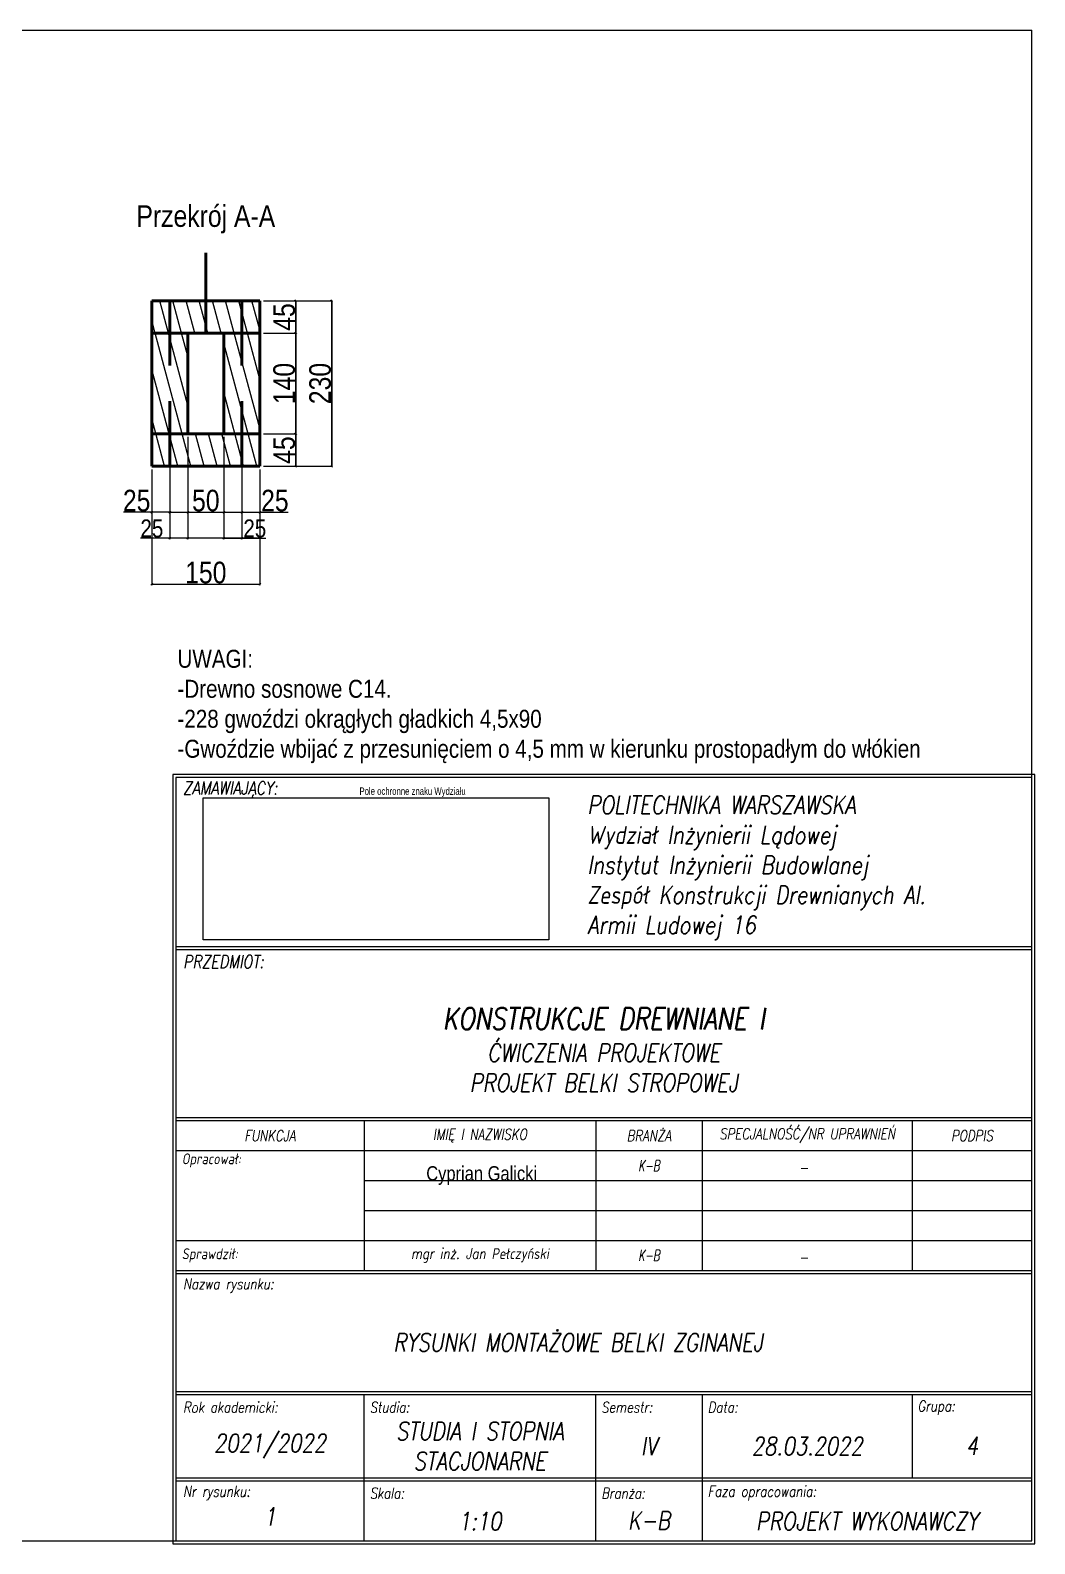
# Model space of a CAD drawing. Header units: millimetres. Extents: x 2253 to 9441, y 1251 to 3355.
# Drawn here: x 8044 to 9441, y 1251 to 3355 of the extents above; entities that cross this region are included whole.
import ezdxf
from ezdxf.enums import TextEntityAlignment as Align

# ---------------------------------------------------------------- set-up
doc = ezdxf.new("R2010")
doc.units = ezdxf.units.MM
doc.layers.get('0').update_dxf_attribs({"lineweight": 50})
doc.layers.add('pogrubiona', color=7, linetype='Continuous', lineweight=50)
doc.layers.add('wymiary', color=7, linetype='Continuous', lineweight=25)
doc.styles.add('Annotative', font='arial.ttf')
doc.styles.add('SIMPLEX', font='simplex.shx', dxfattribs={"width": 0.8, "oblique": 10})
doc.styles.add('Wymiary', font='ARIALN.TTF', dxfattribs={"height": 25})
doc.dimstyles.new('Wymiary', dxfattribs={"dimtxt": 30, "dimasz": 2.5, "dimexe": 1.25, "dimexo": 5, "dimgap": 0.6325, "dimtad": 1, "dimtxsty": 'Wymiary', "dimblk": 'OBLIQUE', "dimcen": 0, "dimclrt": 256, "dimadec": 0, "dimazin": 0, "dimtfac": 1, "dimtmove": 0, "dimatfit": 3, "dimldrblk": 'OBLIQUE', "dimfxl": 1, "dimarcsym": 0})

# ---------------------------------------------------------------- blocks, each defined once
blk = doc.blocks.new('_Oblique')
at = {"color": 0, "linetype": 'ByBlock', "lineweight": -2}
blk.add_line((-0.5, -0.5), (0.5, 0.5), dxfattribs=at)
blk = doc.blocks.new('*D48')
at = {"layer": 'Defpoints', "color": 0, "transparency": 16777216}
for p in [(8213.3, 2749.7), (8238.3, 2749.7), (8238.3, 2685.2)]:
    blk.add_point(p, dxfattribs=at)
at = {"layer": 'wymiary', "color": 0, "lineweight": -2, "transparency": 16777216}
for p, q in [((8213.3, 2744.7), (8213.3, 2683.9)), ((8238.3, 2744.7), (8238.3, 2683.9))]:
    blk.add_line(p, q, dxfattribs=at)
at = {"layer": 'wymiary', "color": 0, "linetype": 'Continuous', "lineweight": -2, "transparency": 16777216}
for p, q in [((8213.3, 2685.2), (8173.7, 2685.2)), ((8238.3, 2685.2), (8213.3, 2685.2))]:
    blk.add_line(p, q, dxfattribs=at)
at = {"layer": 'wymiary', "color": 0, "lineweight": -2, "transparency": 16777216, "xscale": 2.5, "yscale": 2.5, "zscale": 2.5, "rotation": 180}
blk.add_blockref('_Oblique', (8213.3, 2685.2), dxfattribs=at)
at = {"layer": 'wymiary', "color": 0, "lineweight": -2, "transparency": 16777216, "xscale": 2.5, "yscale": 2.5, "zscale": 2.5}
blk.add_blockref('_Oblique', (8238.3, 2685.2), dxfattribs=at)
at = {"layer": 'wymiary', "transparency": 16777216, "insert": (8192.2, 2701.1), "char_height": 30, "attachment_point": 5, "style": 'Wymiary'}
blk.add_mtext('25', dxfattribs=at)
blk = doc.blocks.new('*D51')
at = {"layer": 'Defpoints', "color": 0, "transparency": 16777216}
for p in [(8263.3, 2794.7), (8313.3, 2794.7), (8313.3, 2685.2)]:
    blk.add_point(p, dxfattribs=at)
at = {"layer": 'wymiary', "color": 0, "lineweight": -2, "transparency": 16777216}
for p, q in [((8263.3, 2789.7), (8263.3, 2683.9)), ((8313.3, 2789.7), (8313.3, 2683.9))]:
    blk.add_line(p, q, dxfattribs=at)
at = {"layer": 'wymiary', "color": 0, "linetype": 'Continuous', "lineweight": -2, "transparency": 16777216}
blk.add_line((8263.3, 2685.2), (8313.3, 2685.2), dxfattribs=at)
at = {"layer": 'wymiary', "color": 0, "lineweight": -2, "transparency": 16777216, "xscale": 2.5, "yscale": 2.5, "zscale": 2.5, "rotation": 180}
blk.add_blockref('_Oblique', (8263.3, 2685.2), dxfattribs=at)
at = {"layer": 'wymiary', "color": 0, "lineweight": -2, "transparency": 16777216, "xscale": 2.5, "yscale": 2.5, "zscale": 2.5}
blk.add_blockref('_Oblique', (8313.3, 2685.2), dxfattribs=at)
at = {"layer": 'wymiary', "transparency": 16777216, "insert": (8288.3, 2701.1), "char_height": 30, "attachment_point": 5, "style": 'Wymiary'}
blk.add_mtext('50', dxfattribs=at)
blk = doc.blocks.new('*D53')
at = {"layer": 'Defpoints', "color": 0, "transparency": 16777216}
for p in [(8338.3, 2749.7), (8363.3, 2749.7), (8363.3, 2685.2)]:
    blk.add_point(p, dxfattribs=at)
at = {"layer": 'wymiary', "color": 0, "lineweight": -2, "transparency": 16777216}
for p, q in [((8338.3, 2744.7), (8338.3, 2683.9)), ((8363.3, 2744.7), (8363.3, 2683.9))]:
    blk.add_line(p, q, dxfattribs=at)
at = {"layer": 'wymiary', "color": 0, "linetype": 'Continuous', "lineweight": -2, "transparency": 16777216}
for p, q in [((8338.3, 2685.2), (8363.3, 2685.2)), ((8363.3, 2685.2), (8402.9, 2685.2))]:
    blk.add_line(p, q, dxfattribs=at)
at = {"layer": 'wymiary', "color": 0, "lineweight": -2, "transparency": 16777216, "xscale": 2.5, "yscale": 2.5, "zscale": 2.5, "rotation": 180}
blk.add_blockref('_Oblique', (8338.3, 2685.2), dxfattribs=at)
at = {"layer": 'wymiary', "color": 0, "lineweight": -2, "transparency": 16777216, "xscale": 2.5, "yscale": 2.5, "zscale": 2.5}
blk.add_blockref('_Oblique', (8363.3, 2685.2), dxfattribs=at)
at = {"layer": 'wymiary', "transparency": 16777216, "insert": (8384.3, 2701.1), "char_height": 30, "attachment_point": 5, "style": 'Wymiary'}
blk.add_mtext('25', dxfattribs=at)
blk = doc.blocks.new('*D57')
at = {"layer": 'Defpoints', "color": 0, "transparency": 16777216}
for p in [(8213.3, 2749.7), (8363.3, 2749.7), (8363.3, 2585.2)]:
    blk.add_point(p, dxfattribs=at)
at = {"layer": 'wymiary', "color": 0, "lineweight": -2, "transparency": 16777216}
for p, q in [((8213.3, 2744.7), (8213.3, 2583.9)), ((8363.3, 2744.7), (8363.3, 2583.9))]:
    blk.add_line(p, q, dxfattribs=at)
at = {"layer": 'wymiary', "color": 0, "linetype": 'Continuous', "lineweight": -2, "transparency": 16777216}
blk.add_line((8213.3, 2585.2), (8363.3, 2585.2), dxfattribs=at)
at = {"layer": 'wymiary', "color": 0, "lineweight": -2, "transparency": 16777216, "xscale": 2.5, "yscale": 2.5, "zscale": 2.5, "rotation": 180}
blk.add_blockref('_Oblique', (8213.3, 2585.2), dxfattribs=at)
at = {"layer": 'wymiary', "color": 0, "lineweight": -2, "transparency": 16777216, "xscale": 2.5, "yscale": 2.5, "zscale": 2.5}
blk.add_blockref('_Oblique', (8363.3, 2585.2), dxfattribs=at)
at = {"layer": 'wymiary', "transparency": 16777216, "insert": (8288.3, 2601.1), "char_height": 30, "attachment_point": 5, "style": 'Wymiary'}
blk.add_mtext('150', dxfattribs=at)
blk = doc.blocks.new('*D58')
at = {"layer": 'Defpoints', "color": 0, "transparency": 16777216}
for p in [(8363.3, 2979), (8363.3, 2934), (8413.3, 2934)]:
    blk.add_point(p, dxfattribs=at)
at = {"layer": 'wymiary', "color": 0, "lineweight": -2, "transparency": 16777216}
for p, q in [((8368.3, 2979), (8414.5, 2979)), ((8368.3, 2934), (8414.5, 2934))]:
    blk.add_line(p, q, dxfattribs=at)
at = {"layer": 'wymiary', "color": 0, "linetype": 'Continuous', "lineweight": -2, "transparency": 16777216}
blk.add_line((8413.3, 2979), (8413.3, 2934), dxfattribs=at)
at = {"layer": 'wymiary', "color": 0, "lineweight": -2, "transparency": 16777216, "xscale": 2.5, "yscale": 2.5, "zscale": 2.5}
for p, rotation in [((8413.3, 2979), 90), ((8413.3, 2934), 270)]:
    blk.add_blockref('_Oblique', p, dxfattribs=dict(at, rotation=rotation))
at = {"layer": 'wymiary', "transparency": 16777216, "insert": (8397.4, 2956.5), "char_height": 30, "attachment_point": 5, "rotation": 90, "style": 'Wymiary'}
blk.add_mtext('45', dxfattribs=at)
blk = doc.blocks.new('*D60')
at = {"layer": 'Defpoints', "color": 0, "transparency": 16777216}
for p in [(8363.3, 2934), (8363.3, 2794), (8413.3, 2794)]:
    blk.add_point(p, dxfattribs=at)
at = {"layer": 'wymiary', "color": 0, "lineweight": -2, "transparency": 16777216}
for p, q in [((8368.3, 2934), (8414.5, 2934)), ((8368.3, 2794), (8414.5, 2794))]:
    blk.add_line(p, q, dxfattribs=at)
at = {"layer": 'wymiary', "color": 0, "linetype": 'Continuous', "lineweight": -2, "transparency": 16777216}
blk.add_line((8413.3, 2934), (8413.3, 2794), dxfattribs=at)
at = {"layer": 'wymiary', "color": 0, "lineweight": -2, "transparency": 16777216, "xscale": 2.5, "yscale": 2.5, "zscale": 2.5}
for p, rotation in [((8413.3, 2934), 90), ((8413.3, 2794), 270)]:
    blk.add_blockref('_Oblique', p, dxfattribs=dict(at, rotation=rotation))
at = {"layer": 'wymiary', "transparency": 16777216, "insert": (8397.3, 2864), "char_height": 30, "attachment_point": 5, "rotation": 90, "style": 'Wymiary'}
blk.add_mtext('140', dxfattribs=at)
blk = doc.blocks.new('*D61')
at = {"layer": 'Defpoints', "color": 0, "transparency": 16777216}
for p in [(8363.3, 2794), (8363.3, 2749), (8413.3, 2749)]:
    blk.add_point(p, dxfattribs=at)
at = {"layer": 'wymiary', "color": 0, "lineweight": -2, "transparency": 16777216}
for p, q in [((8368.3, 2794), (8414.5, 2794)), ((8368.3, 2749), (8414.5, 2749))]:
    blk.add_line(p, q, dxfattribs=at)
at = {"layer": 'wymiary', "color": 0, "linetype": 'Continuous', "lineweight": -2, "transparency": 16777216}
blk.add_line((8413.3, 2794), (8413.3, 2749), dxfattribs=at)
at = {"layer": 'wymiary', "color": 0, "lineweight": -2, "transparency": 16777216, "xscale": 2.5, "yscale": 2.5, "zscale": 2.5}
for p, rotation in [((8413.3, 2794), 90), ((8413.3, 2749), 270)]:
    blk.add_blockref('_Oblique', p, dxfattribs=dict(at, rotation=rotation))
at = {"layer": 'wymiary', "transparency": 16777216, "insert": (8397.4, 2771.5), "char_height": 30, "attachment_point": 5, "rotation": 90, "style": 'Wymiary'}
blk.add_mtext('45', dxfattribs=at)
blk = doc.blocks.new('*D62')
at = {"layer": 'Defpoints', "color": 0, "transparency": 16777216}
for p in [(8363.3, 2979), (8363.3, 2749), (8463.3, 2749)]:
    blk.add_point(p, dxfattribs=at)
at = {"layer": 'wymiary', "color": 0, "lineweight": -2, "transparency": 16777216}
for p, q in [((8368.3, 2979), (8464.5, 2979)), ((8368.3, 2749), (8464.5, 2749))]:
    blk.add_line(p, q, dxfattribs=at)
at = {"layer": 'wymiary', "color": 0, "linetype": 'Continuous', "lineweight": -2, "transparency": 16777216}
blk.add_line((8463.3, 2979), (8463.3, 2749), dxfattribs=at)
at = {"layer": 'wymiary', "color": 0, "lineweight": -2, "transparency": 16777216, "xscale": 2.5, "yscale": 2.5, "zscale": 2.5}
for p, rotation in [((8463.3, 2979), 90), ((8463.3, 2749), 270)]:
    blk.add_blockref('_Oblique', p, dxfattribs=dict(at, rotation=rotation))
at = {"layer": 'wymiary', "transparency": 16777216, "insert": (8447.3, 2864), "char_height": 30, "attachment_point": 5, "rotation": 90, "style": 'Wymiary'}
blk.add_mtext('230', dxfattribs=at)
blk = doc.blocks.new('Tabelka')
at = {"color": 7}
for p, q in [((0, 106.95), (-119.81, 106.95)), ((-119.81, 106.95), (-119.81, 0)), ((0, 0), (0, 106.95)), ((-119.81, 0), (0, 0))]:
    blk.add_line(p, q, dxfattribs=at)
for p, q in [((-0.42, 106.53), (-119.38, 106.53)), ((-119.38, 106.53), (-119.38, 0.42)), ((-0.42, 0.42), (-0.42, 106.53)), ((-119.38, 83.03), (-0.42, 83.03)), ((-119.38, 82.61), (-0.42, 82.61)), ((-119.38, 59.24), (-0.42, 59.24)), ((-119.38, 58.82), (-0.42, 58.82)), ((-93.21, 58.82), (-93.21, 38)), ((-61.02, 58.82), (-61.02, 38)), ((-46.22, 58.82), (-46.22, 38)), ((-17.02, 58.82), (-17.02, 38)), ((-119.38, 54.64), (-0.42, 54.64)), ((-119.38, 54.64), (-0.43, 54.64)), ((-93.21, 50.48), (-0.43, 50.48)), ((-93.21, 46.31), (-0.43, 46.31)), ((-119.38, 42.15), (-0.43, 42.15)), ((-119.38, 38), (-0.42, 38)), ((-119.38, 37.58), (-0.42, 37.58)), ((-0.42, 21.12), (-119.38, 21.12)), ((-0.42, 20.69), (-119.38, 20.69)), ((-17.02, 20.69), (-17.02, 9.18)), ((-119.38, 9.18), (-0.42, 9.18)), ((-119.38, 8.75), (-0.42, 8.75)), ((-119.38, 8.75), (-0.42, 8.75)), ((-119.38, 0.42), (-0.42, 0.42))]:
    blk.add_line(p, q)
for points in [[(-93.21, 0.42), (-93.21, 20.69)], [(-61.02, 0.42), (-61.02, 20.69)], [(-46.22, 20.69), (-46.22, 0.42)]]:
    blk.add_lwpolyline(points)
at = {"layer": 'Defpoints', "ltscale": 0.1}
blk.add_lwpolyline([(-115.57, 103.7), (-67.55, 103.7), (-67.55, 83.93), (-115.57, 83.93)], close=True, dxfattribs=at)
at = {"ltscale": 0.1, "style": 'Wymiary'}
blk.add_text('Cyprian Galicki', height=2, dxfattribs=at).set_placement((-84.58, 50.48))
at = {"color": 7, "attachment_point": 5, "line_spacing_factor": 0.722892, "style": 'SIMPLEX'}
for s, insert, char_height, width in [('\\pxql; ZAMAWIAJĄCY:', (-100.8, 104.82), 1.8, 37.165), ('\\pxql; PRZEDMIOT:', (-101.86, 80.9), 1.8, 35.0412), ('\\pxql; Opracował:', (-106.3, 53.28), 1.5, 26.1691), ('\\pxql; Sprawdził:', (-106.3, 40.08), 1.5, 26.1701)]:
    blk.add_mtext(s, dxfattribs=dict(at, insert=insert, char_height=char_height, width=width))
at = {"color": 7, "attachment_point": 5, "rotation": 0.0001, "line_spacing_factor": 0.722892, "style": 'SIMPLEX'}
for s, insert, char_height, width in [('\\pxsm1,ql;POLITECHNIKA WARSZAWSKA\\PWydział Inżynierii Lądowej\\PInstytut Inżynierii Budowlanej Zespół Konstrukcji Drewnianych Al. Armii Ludowej 16', (-35.78, 93.95), 2.5, 52.7832), ('\\pxqc;FUNKCJA', (-106.3, 56.73), 1.5, 26.1689), ('\\pxqc;IMIĘ I NAZWISKO', (-77.12, 56.73), 1.5, 26.1689), ('\\pxqc;BRANŻA', (-53.62, 56.73), 1.5, 14.8069), ('\\pxqc;SPECJALNOŚĆ/NR UPRAWNIEŃ', (-31.62, 56.73), 1.5, 29.1951), ('\\pxqc;PODPIS', (-8.72, 56.73), 1.5, 16.5978), ('\\pxqc;{\\W0.675;K-B}', (-53.62, 52.56), 1.5, 14.8069), ('\\pxt8;mgr inż. Jan Pełczyński', (-77.12, 40.08), 1.5, 32.1872), ('\\pxqc;{\\W0.675;K-B}', (-53.62, 40.09), 1.5, 14.8069), ('\\pxsm1;STUDIA I STOPNIA\\P\\ps*;STACJONARNE', (-77.12, 13.57), 2.5, 32.1872), ('2021/2022', (-106.3, 13.57), 2.5, 26.1689), ('IV', (-53.62, 13.57), 2.5, 14.8069), ('28.03.2022', (-31.62, 13.57), 2.5, 29.1951), ('1', (-106.3, 3.77), 2.5, 26.1689), ('1:10', (-77.12, 3.13), 2.5, 32.1872), ('K-B', (-53.62, 3.23), 2.5, 14.8069), ('PROJEKT WYKONAWCZY', (-23.32, 3.14), 2.5, 45.7929)]:
    blk.add_mtext(s, dxfattribs=dict(at, insert=insert, char_height=char_height, width=width))
at = {"attachment_point": 5, "style": 'SIMPLEX'}
for s, insert, char_height, width in [('{\\H1.3333x;KONSTRUKCJE DREWNIANE I\\P\\H0.83331x;ĆWICZENIA PROJEKTOWE\\PPROJEKT BELKI STROPOWEJ}', (-59.9, 68.66), 2.25, 118.956), ('RYSUNKI MONTAŻOWE BELKI ZGINANEJ', (-63.47, 27.99), 2.5, 111.8184)]:
    blk.add_mtext(s, dxfattribs=dict(at, insert=insert, char_height=char_height, width=width))
at = {"color": 7, "char_height": 1.5, "attachment_point": 5, "rotation": 0.0001, "line_spacing_factor": 0.722892, "style": 'SIMPLEX'}
for insert in [(-32.13, 52.27), (-32.13, 39.78)]:
    blk.add_mtext('-', dxfattribs=dict(at, insert=insert))
at = {"color": 7, "char_height": 1.5, "line_spacing_factor": 0.722892, "style": 'SIMPLEX'}
for s, insert, attachment_point in [('Nazwa rysunku:', (-118.38, 35.87), 4), ('Rok akademicki:', (-118.38, 18.97), 4), ('Studia:', (-92.43, 18.97), 4), ('Semestr:', (-60.25, 18.97), 4), ('Data:', (-45.44, 18.97), 4), ('Grupa:', (-13.69, 18.9), 5), ('Nr rysunku:', (-118.38, 7.04), 4), ('Skala:', (-92.43, 7.03), 4), ('Branża:', (-60.25, 7.03), 4), ('Faza opracowania:', (-45.44, 7.03), 4)]:
    blk.add_mtext(s, dxfattribs=dict(at, insert=insert, attachment_point=attachment_point))
at = {"insert": (-8.72, 13.62), "char_height": 2.5, "width": 16.5978, "attachment_point": 5, "line_spacing_factor": 0.722892, "style": 'SIMPLEX'}
blk.add_mtext('4', dxfattribs=at)
at = {"layer": 'Defpoints', "ltscale": 0.1, "style": 'Annotative', "width": 0.75}
blk.add_text('Pole ochronne znaku Wydziału', height=1.0263, dxfattribs=at).set_placement((-93.86, 104.1))
blk = doc.blocks.new('*D78')
at = {"layer": 'Defpoints', "color": 0, "ltscale": 10, "transparency": 16777216}
for p in [(8238.3, 2794), (8263.3, 2794), (8263.3, 2649)]:
    blk.add_point(p, dxfattribs=at)
at = {"layer": 'wymiary', "color": 0, "lineweight": -2, "ltscale": 10, "transparency": 16777216}
for p, q in [((8238.3, 2789), (8238.3, 2647.8)), ((8263.3, 2789), (8263.3, 2647.8))]:
    blk.add_line(p, q, dxfattribs=at)
at = {"layer": 'wymiary', "color": 0, "linetype": 'Continuous', "lineweight": -2, "ltscale": 10, "transparency": 16777216}
for p, q in [((8238.3, 2649), (8197.7, 2649)), ((8263.3, 2649), (8238.3, 2649))]:
    blk.add_line(p, q, dxfattribs=at)
at = {"layer": 'wymiary', "color": 0, "lineweight": -2, "ltscale": 10, "transparency": 16777216, "xscale": 2.5, "yscale": 2.5, "zscale": 2.5, "rotation": 180}
blk.add_blockref('_Oblique', (8238.3, 2649), dxfattribs=at)
at = {"layer": 'wymiary', "color": 0, "lineweight": -2, "ltscale": 10, "transparency": 16777216, "xscale": 2.5, "yscale": 2.5, "zscale": 2.5}
blk.add_blockref('_Oblique', (8263.3, 2649), dxfattribs=at)
at = {"layer": 'wymiary', "ltscale": 10, "transparency": 16777216, "insert": (8213.3, 2662.4), "char_height": 25, "attachment_point": 5, "style": 'Wymiary'}
blk.add_mtext('25', dxfattribs=at)
blk = doc.blocks.new('*D79')
at = {"layer": 'Defpoints', "color": 0, "ltscale": 10, "transparency": 16777216}
for p in [(8313.3, 2794), (8338.3, 2794), (8338.3, 2649)]:
    blk.add_point(p, dxfattribs=at)
at = {"layer": 'wymiary', "color": 0, "lineweight": -2, "ltscale": 10, "transparency": 16777216}
for p, q in [((8313.3, 2789), (8313.3, 2647.8)), ((8338.3, 2789), (8338.3, 2647.8))]:
    blk.add_line(p, q, dxfattribs=at)
at = {"layer": 'wymiary', "color": 0, "linetype": 'Continuous', "lineweight": -2, "ltscale": 10, "transparency": 16777216}
for p, q in [((8313.3, 2649), (8338.3, 2649)), ((8338.3, 2649), (8371.9, 2649))]:
    blk.add_line(p, q, dxfattribs=at)
at = {"layer": 'wymiary', "color": 0, "lineweight": -2, "ltscale": 10, "transparency": 16777216, "xscale": 2.5, "yscale": 2.5, "zscale": 2.5, "rotation": 180}
blk.add_blockref('_Oblique', (8313.3, 2649), dxfattribs=at)
at = {"layer": 'wymiary', "color": 0, "lineweight": -2, "ltscale": 10, "transparency": 16777216, "xscale": 2.5, "yscale": 2.5, "zscale": 2.5}
blk.add_blockref('_Oblique', (8338.3, 2649), dxfattribs=at)
at = {"layer": 'wymiary', "ltscale": 10, "transparency": 16777216, "insert": (8356.4, 2662.4), "char_height": 25, "attachment_point": 5, "style": 'Wymiary'}
blk.add_mtext('25', dxfattribs=at)

msp = doc.modelspace()

# ---------------------------------------------------------------- hatches: boundary and pattern name
at = {"layer": 'wymiary', "transparency": 33554620}
h = msp.add_hatch(dxfattribs=at)
h.set_pattern_fill('JIS_WOOD', color=256, scale=25, angle=60)
h.paths.add_polyline_path([(8238.291, 2979.036), (8213.291, 2979.036), (8213.291, 2934.036), (8238.291, 2934.036)])
h.paths.add_polyline_path([(8338.291, 2979.036), (8238.291, 2979.036), (8238.291, 2934.036), (8338.291, 2934.036)])
h.paths.add_polyline_path([(8363.291, 2979.036), (8338.291, 2979.036), (8338.291, 2934.036), (8363.291, 2934.036)])
h = msp.add_hatch(dxfattribs=at)
h.set_pattern_fill('JIS_WOOD', color=256, scale=25, angle=60)
h.paths.add_polyline_path([(8263.291, 2934.036), (8213.291, 2934.036), (8213.291, 2794.036), (8263.291, 2794.036)])
h.paths.add_polyline_path([(8363.291, 2934.036), (8313.291, 2934.036), (8313.291, 2794.036), (8363.291, 2794.036)])
h.paths.add_polyline_path([(8313.291, 2794.036), (8213.291, 2794.036), (8213.291, 2749.036), (8363.291, 2749.036), (8363.291, 2794.036)])

# ---------------------------------------------------------------- linework, layer by layer
for p, q in [((8288.291, 2934.036), (8288.291, 3045.583)), ((8213.291, 2749.036), (8213.291, 2979.036)), ((8213.291, 2979.036), (8363.291, 2979.036)), ((8238.291, 2889.036), (8238.291, 2979.036)), ((8338.291, 2889.036), (8338.291, 2979.036)), ((8363.291, 2934.036), (8363.291, 2979.036)), ((8363.291, 2934.036), (8213.291, 2934.036)), ((8263.291, 2934.036), (8263.291, 2794.036)), ((8313.291, 2794.036), (8313.291, 2934.036)), ((8363.291, 2794.036), (8363.291, 2934.036)), ((8238.291, 2749.654), (8238.291, 2839.654)), ((8338.291, 2749.654), (8338.291, 2839.654)), ((8213.291, 2794.036), (8363.291, 2794.036)), ((8363.291, 2749.036), (8363.291, 2794.036)), ((8363.291, 2749.036), (8213.291, 2749.036))]:
    msp.add_line(p, q)
at = {"layer": 'pogrubiona'}
for p, q in [((8363.291, 2979.036), (8213.291, 2979.036)), ((8313.291, 2934.036), (8313.291, 2794.654))]:
    msp.add_line(p, q, dxfattribs=at)
at = {"layer": 'wymiary'}
for p, q in [((6466.698, 3355.067), (9436.698, 3355.067)), ((9436.698, 1255.067), (9436.698, 3355.067)), ((8413.291, 2749.654), (8413.291, 2979.036)), ((8463.291, 2749.654), (8463.291, 2979.036)), ((8363.291, 2649.036), (8213.291, 2649.036)), ((6466.698, 1255.067), (9436.698, 1255.067))]:
    msp.add_line(p, q, dxfattribs=at)
at = {"layer": 'wymiary', "ltscale": 10}
msp.add_line((8238.291, 2685.15), (8338.291, 2685.15), dxfattribs=at)

# ---------------------------------------------------------------- block references
at = {"layer": 'wymiary', "xscale": 10, "yscale": 10, "zscale": 10}
msp.add_blockref('Tabelka', (9440.522, 1251.243), dxfattribs=at)

# ---------------------------------------------------------------- texts
at = {"layer": 'wymiary', "style": 'Wymiary'}
msp.add_text('Przekrój A-A', height=30, dxfattribs=at).set_placement((8288.291, 3081.76), align=Align.CENTER)
at = {"layer": 'wymiary', "insert": (8248.927, 2493.836), "char_height": 25, "attachment_point": 1, "style": 'Wymiary'}
msp.add_mtext_dynamic_manual_height_columns('UWAGI:\\P-Drewno sosnowe C14.\\P-228 gwoździ okrągłych gładkich 4,5x90\\P-Gwoździe wbijać z przesunięciem o 4,5 mm w kierunku prostopadłym do włókien', width=1284.2459, gutter_width=150, heights=[0], dxfattribs=at)

# ---------------------------------------------------------------- dimensions: what is measured, and where the dimension line sits
at = {"layer": 'wymiary'}
for base, p1, p2, picture, middle in [((8413.291, 2934.036), (8363.291, 2979.036), (8363.291, 2934.036), '*D58', (8397.402, 2956.536)), ((8463.291, 2749.036), (8363.291, 2979.036), (8363.291, 2749.036), '*D62', (8447.341, 2864.036)), ((8413.291, 2794.036), (8363.291, 2934.036), (8363.291, 2794.036), '*D60', (8397.341, 2864.036)), ((8413.291, 2749.036), (8363.291, 2794.036), (8363.291, 2749.036), '*D61', (8397.402, 2771.536))]:
    dim = msp.add_linear_dim(base=base, p1=p1, p2=p2, angle=90, dimstyle='Wymiary', dxfattribs=at)
    dim.commit()
    dim.dimension.update_dxf_attribs({"geometry": picture, "text_midpoint": middle})
at = {"layer": 'wymiary', "ltscale": 10}
dim = msp.add_linear_dim(base=(8263.291, 2649.036), p1=(8238.291, 2794.036), p2=(8263.291, 2794.036), dimstyle='Wymiary', dxfattribs=at)
dim.commit()
dim.dimension.update_dxf_attribs({"geometry": '*D78', "text_midpoint": (8213.291, 2649.036), "dimtype": 160})
at = {"layer": 'wymiary'}
dim = msp.add_linear_dim(base=(8313.291, 2685.15), p1=(8263.291, 2794.654), p2=(8313.291, 2794.654), dimstyle='Wymiary', override={"dimtxt": 20}, dxfattribs=at)
dim.commit()
dim.dimension.update_dxf_attribs({"geometry": '*D51', "text_midpoint": (8288.291, 2701.1)})
at = {"layer": 'wymiary', "ltscale": 10}
dim = msp.add_linear_dim(base=(8338.291, 2649.036), p1=(8313.291, 2794.036), p2=(8338.291, 2794.036), dimstyle='Wymiary', dxfattribs=at)
dim.commit()
dim.dimension.update_dxf_attribs({"geometry": '*D79', "text_midpoint": (8356.353, 2662.433)})
at = {"layer": 'wymiary'}
for base, p1, p2, picture, middle in [((8238.291, 2685.15), (8213.291, 2749.654), (8238.291, 2749.654), '*D48', (8192.242, 2685.15)), ((8363.291, 2685.15), (8338.291, 2749.654), (8363.291, 2749.654), '*D53', (8384.339, 2685.15))]:
    dim = msp.add_linear_dim(base=base, p1=p1, p2=p2, dimstyle='Wymiary', override={"dimtxt": 20}, dxfattribs=at)
    dim.commit()
    dim.dimension.update_dxf_attribs({"geometry": picture, "text_midpoint": middle, "dimtype": 160})
dim = msp.add_linear_dim(base=(8363.291, 2585.15), p1=(8213.291, 2749.654), p2=(8363.291, 2749.654), dimstyle='Wymiary', dxfattribs=at)
dim.commit()
dim.dimension.update_dxf_attribs({"geometry": '*D57', "text_midpoint": (8288.291, 2601.1)})

doc.saveas('drawing.dxf')
